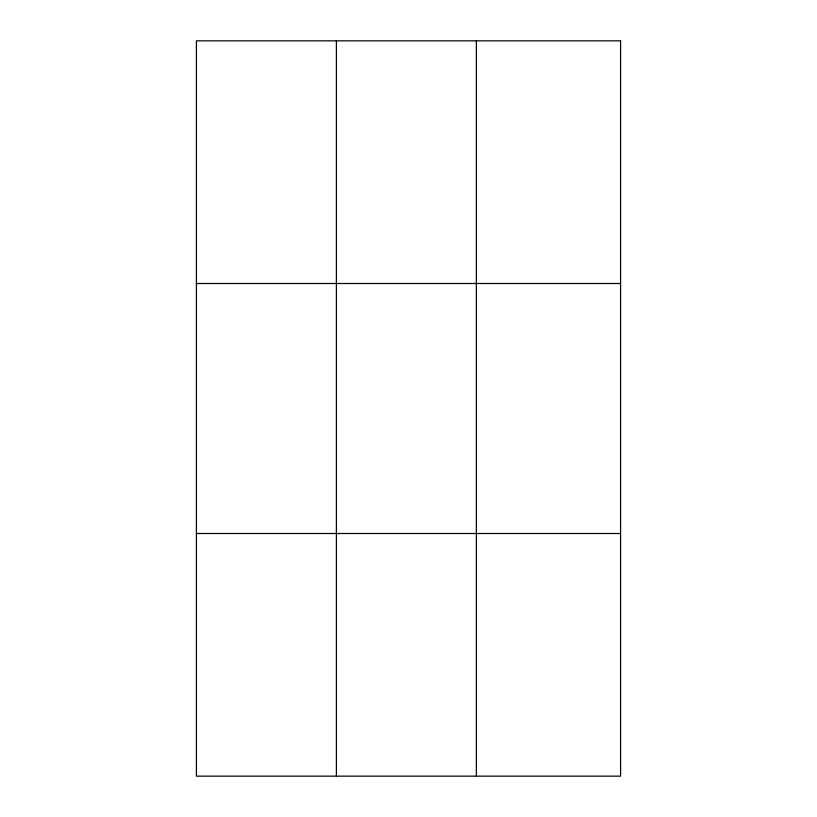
<?xml version="1.0" encoding="UTF-8"?>
<svg xmlns="http://www.w3.org/2000/svg" width="817" height="817" viewBox="0 0 817 817"><rect width="100%" height="100%" fill="white"/><g stroke="black" fill="none" stroke-linecap="round" stroke-linejoin="round"><path stroke-width="1.23" d="M336.39 40.85L336.39 776.15M476.362 40.85L476.362 776.15M196.417 283.499L620.583 283.499M196.417 533.501L620.583 533.501M620.583 40.85L620.583 776.15L196.417 776.15L196.417 40.85L620.583 40.85"/></g></svg>
